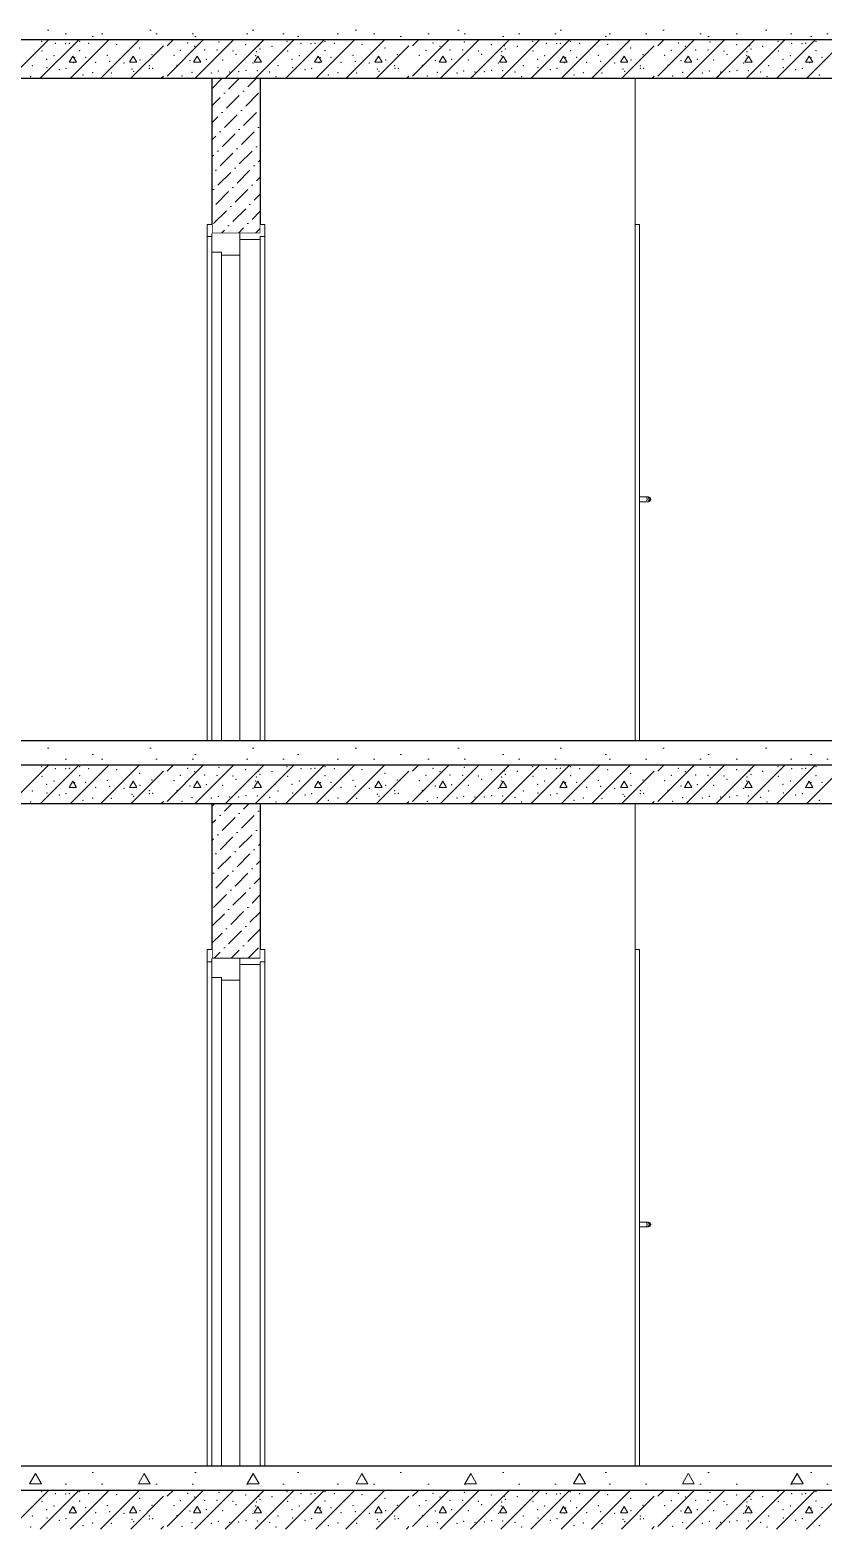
# Model space of a CAD drawing. Header units: millimetres. Extents: x 18162 to 7085488, y 72188 to 247925.
# Drawn here: x 3671077 to 3674357, y 112858 to 119059 of the extents above; entities that cross this region are included whole.
import ezdxf

# ---------------------------------------------------------------- set-up
doc = ezdxf.new("R2010")
doc.units = ezdxf.units.MM
doc.header["$MEASUREMENT"] = 0
doc.linetypes.add('Dot & Dashed', pattern=[670.277762, 317.5, -176.388889, 0, -176.388874])
doc.linetypes.add('Wipeout_Contour', pattern=[1000, 0, -1000])
doc.layers.add('Archicad Doors', color=7, linetype='Continuous')
doc.layers.add('Structural - Bearing', color=7, linetype='Continuous')
pattern_1 = [(45, (3761974.73, 95118.01), (-70.71068, 70.71068), [75, -25, 0, -25]), (45, (3761983.57, 95197.56), (-70.71068, 70.71068), [75, -25, 0, -25])]
pattern_2 = [(0, (3761974.7, 95118), (0, 779.423), [48.75, -401.25]), (0, (3762199.7, 95507.7), (0, 779.423), [48.75, -401.25]), (60, (3761974.7, 95118), (-675, 389.7114), [48.75, -401.25]), (60, (3762424.7, 95118), (-675, 389.7114), [48.75, -401.25]), (120, (3762023.5, 95118), (675, 389.7114), [48.75, -401.25]), (120, (3762473.5, 95118), (675, 389.7114), [48.75, -401.25]), (0, (3761974.73, 95193), (0, 150), [0, -150, 0, -225]), (45, (3762049.73, 95193), (-106.06602, 106.06602), [0, -112.5, 0, -187.5])]

# ---------------------------------------------------------------- blocks, each defined once
blk = doc.blocks.new('*X834', base_point=(3761974.7, 95118))
at = {"layer": 'Structural - Bearing', "color": 7, "linetype": 'Continuous', "lineweight": 9}
for p, q in [((3670993.2, 112858), (3671153.2, 113018)), ((3671118.2, 112858), (3671278.2, 113018)), ((3671243.2, 112858), (3671403.2, 113018)), ((3671368.2, 112858), (3671528.2, 113018)), ((3671493.2, 112858), (3671628.5, 112993.3)), ((3671643.6, 112993.3), (3671668.4, 113018)), ((3671643.6, 112868.3), (3671793.4, 113018)), ((3671758.4, 112858), (3671918.4, 113018)), ((3671883.4, 112858), (3672043.4, 113018)), ((3672008.4, 112858), (3672168.4, 113018)), ((3672133.4, 112858), (3672293.4, 113018)), ((3672258.4, 112858), (3672418.4, 113018)), ((3672383.4, 112858), (3672543.4, 113018)), ((3672508.4, 112858), (3672643.6, 112993.3)), ((3672658.8, 112993.3), (3672683.5, 113018)), ((3672658.8, 112868.3), (3672808.5, 113018)), ((3672773.5, 112858), (3672933.5, 113018)), ((3672898.5, 112858), (3673058.5, 113018)), ((3673023.5, 112858), (3673183.5, 113018)), ((3673148.5, 112858), (3673308.5, 113018)), ((3673273.5, 112858), (3673433.5, 113018)), ((3673398.5, 112858), (3673558.5, 113018)), ((3673523.5, 112858), (3673658.8, 112993.3)), ((3673673.9, 112993.3), (3673698.6, 113018)), ((3673673.9, 112868.3), (3673823.6, 113018)), ((3673788.6, 112858), (3673948.6, 113018)), ((3673913.6, 112858), (3674073.6, 113018)), ((3674038.6, 112858), (3674198.6, 113018)), ((3674163.6, 112858), (3674323.6, 113018)), ((3674288.6, 112858), (3674448.6, 113018)), ((3671238.4, 112925.6), (3671253.5, 112951.6)), ((3671253.5, 112951.6), (3671268.4, 112925.6)), ((3671488.4, 112925.6), (3671503.5, 112951.6)), ((3671503.5, 112951.6), (3671518.4, 112925.6)), ((3671753.5, 112925.6), (3671768.6, 112951.6)), ((3671768.6, 112951.6), (3671783.6, 112925.6)), ((3672003.5, 112925.6), (3672018.6, 112951.6)), ((3672018.6, 112951.6), (3672033.6, 112925.6)), ((3672253.5, 112925.6), (3672268.6, 112951.6)), ((3672268.6, 112951.6), (3672283.6, 112925.6)), ((3672503.5, 112925.6), (3672518.6, 112951.6)), ((3672518.6, 112951.6), (3672533.6, 112925.6)), ((3672768.6, 112925.6), (3672783.8, 112951.6)), ((3672783.8, 112951.6), (3672798.7, 112925.6)), ((3673018.6, 112925.6), (3673033.8, 112951.6)), ((3673033.8, 112951.6), (3673048.7, 112925.6)), ((3673268.6, 112925.6), (3673283.8, 112951.6)), ((3673283.8, 112951.6), (3673298.7, 112925.6)), ((3673518.6, 112925.6), (3673533.8, 112951.6)), ((3673533.8, 112951.6), (3673548.7, 112925.6)), ((3673783.8, 112925.6), (3673798.9, 112951.6)), ((3673798.9, 112951.6), (3673813.8, 112925.6)), ((3674033.8, 112925.6), (3674048.9, 112951.6)), ((3674048.9, 112951.6), (3674063.8, 112925.6)), ((3674283.8, 112925.6), (3674298.9, 112951.6)), ((3674298.9, 112951.6), (3674313.8, 112925.6)), ((3671268.4, 112925.6), (3671238.4, 112925.6)), ((3671518.4, 112925.6), (3671488.4, 112925.6)), ((3671618.2, 112858), (3671628.5, 112868.3)), ((3671783.6, 112925.6), (3671753.5, 112925.6)), ((3672033.6, 112925.6), (3672003.5, 112925.6)), ((3672283.6, 112925.6), (3672253.5, 112925.6)), ((3672533.6, 112925.6), (3672503.5, 112925.6)), ((3672633.4, 112858), (3672643.6, 112868.3)), ((3672798.7, 112925.6), (3672768.6, 112925.6)), ((3673048.7, 112925.6), (3673018.6, 112925.6)), ((3673298.7, 112925.6), (3673268.6, 112925.6)), ((3673548.7, 112925.6), (3673518.6, 112925.6)), ((3673648.5, 112858), (3673658.8, 112868.3)), ((3673813.8, 112925.6), (3673783.8, 112925.6)), ((3674063.8, 112925.6), (3674033.8, 112925.6)), ((3674313.8, 112925.6), (3674283.8, 112925.6))]:
    blk.add_line(p, q, dxfattribs=at)
for p in [(3671125.2, 113012.3), (3671182, 113004.2), (3671224.3, 113003.1), (3671239.8, 113004.6), (3671281.5, 113012.4), (3671319.8, 113004.2), (3671435.2, 113000), (3671728.4, 113005.5), (3671757.5, 112991), (3671858.4, 113009.3), (3671969.2, 112999), (3672023.1, 112993.8), (3672077.2, 112992.3), (3672140.3, 113012.3), (3672197.1, 113004.2), (3672239.4, 113003.1), (3672254.9, 113004.6), (3672296.6, 113012.4), (3672334.9, 113004.2), (3672450.4, 113000), (3672743.5, 113005.5), (3672772.7, 112991), (3672873.5, 113009.3), (3672984.3, 112999), (3673038.2, 112993.8), (3673092.3, 112992.3), (3673155.4, 113012.3), (3673212.2, 113004.2), (3673254.6, 113003.1), (3673270, 113004.6), (3673311.7, 113012.4), (3673350, 113004.2), (3673465.5, 113000), (3673758.6, 113005.5), (3673787.8, 112991), (3673888.7, 113009.3), (3673999.4, 112999), (3674053.3, 112993.8), (3674107.4, 112992.3), (3674170.6, 113012.3), (3674227.3, 113004.2), (3674269.7, 113003.1), (3674285.1, 113004.6), (3674326.9, 113012.4), (3671127, 112972.2), (3671145.9, 112938.5), (3671175.5, 112952.7), (3671216.8, 112956.5), (3671261.8, 112944.9), (3671282.2, 112973.8), (3671307, 112946.8), (3671396.9, 112954.6), (3671406.5, 112929.9), (3671530.3, 112984.6), (3671532.2, 112934.6), (3671581.2, 112956.5), (3671671.7, 112954), (3671698.7, 112975.4), (3671738.7, 112932.1), (3671799, 112976.8), (3671806.3, 112937.9), (3671850.8, 112976.5), (3671873.9, 112934.6), (3671916.4, 112972.6), (3671929.4, 112959.1), (3672010.4, 112952.7), (3672012.3, 112969.1), (3672028.2, 112980.3), (3672089.5, 112939.2), (3672142.1, 112972.2), (3672161, 112938.5), (3672190.7, 112952.7), (3672231.9, 112956.5), (3672276.9, 112944.9), (3672297.3, 112973.8), (3672322.1, 112946.8), (3672412, 112954.6), (3672421.7, 112929.9), (3672545.4, 112984.6), (3672547.4, 112934.6), (3672596.3, 112956.5), (3672686.8, 112954), (3672713.9, 112975.4), (3672753.8, 112932.1), (3672814.2, 112976.8), (3672821.4, 112937.9), (3672865.9, 112976.5), (3672889, 112934.6), (3672931.6, 112972.6), (3672944.5, 112959.1), (3673025.5, 112952.7), (3673027.4, 112969.1), (3673043.3, 112980.3), (3673104.7, 112939.2), (3673157.2, 112972.2), (3673176.2, 112938.5), (3673205.8, 112952.7), (3673247, 112956.5), (3673292.1, 112944.9), (3673312.5, 112973.8), (3673337.2, 112946.8), (3673427.1, 112954.6), (3673436.8, 112929.9), (3673560.5, 112984.6), (3673562.5, 112934.6), (3673611.4, 112956.5), (3673701.9, 112954), (3673729, 112975.4), (3673768.9, 112932.1), (3673829.3, 112976.8), (3673836.5, 112937.9), (3673881, 112976.5), (3673904.1, 112934.6), (3673946.7, 112972.6), (3673959.6, 112959.1), (3674040.6, 112952.7), (3674042.5, 112969.1), (3674058.4, 112980.3), (3674119.8, 112939.2), (3674172.3, 112972.2), (3674191.3, 112938.5), (3674220.9, 112952.7), (3674262.1, 112956.5), (3674307.2, 112944.9), (3674327.6, 112973.8), (3674352.3, 112946.8), (3671079.4, 112865.9), (3671086.7, 112911.5), (3671147.6, 112903.4), (3671198.3, 112894.5), (3671226, 112900.6), (3671256.7, 112924.3), (3671296.2, 112872.5), (3671335.6, 112882.6), (3671348.6, 112925.6), (3671412.8, 112881), (3671464.9, 112922.6), (3671498.7, 112897.9), (3671505.6, 112888.7), (3671570.5, 112911.9), (3671570.6, 112900.1), (3671584.4, 112901.1), (3671684.7, 112913.5), (3671704.8, 112868.7), (3671746.2, 112884.1), (3671827.1, 112881.5), (3671855.8, 112889.6), (3671893.3, 112867.1), (3671902.6, 112885.7), (3671940.4, 112886.6), (3671970.5, 112892.1), (3671998.4, 112922.7), (3672016.8, 112890.9), (3672067.9, 112885.4), (3672094.5, 112865.9), (3672101.8, 112911.5), (3672162.8, 112903.4), (3672213.5, 112894.5), (3672241.1, 112900.6), (3672271.8, 112924.3), (3672311.3, 112872.5), (3672350.7, 112882.6), (3672363.7, 112925.6), (3672428, 112881), (3672480, 112922.6), (3672513.9, 112897.9), (3672520.7, 112888.7), (3672585.6, 112911.9), (3672585.7, 112900.1), (3672599.5, 112901.1), (3672699.8, 112913.5), (3672719.9, 112868.7), (3672761.3, 112884.1), (3672842.2, 112881.5), (3672871, 112889.6), (3672908.4, 112867.1), (3672917.7, 112885.7), (3672955.5, 112886.6), (3672985.6, 112892.1), (3673013.5, 112922.7), (3673031.9, 112890.9), (3673083, 112885.4), (3673109.6, 112865.9), (3673116.9, 112911.5), (3673177.9, 112903.4), (3673228.6, 112894.5), (3673256.2, 112900.6), (3673286.9, 112924.3), (3673326.4, 112872.5), (3673365.8, 112882.6), (3673378.8, 112925.6), (3673443.1, 112881), (3673495.1, 112922.6), (3673529, 112897.9), (3673535.8, 112888.7), (3673600.7, 112911.9), (3673600.9, 112900.1), (3673614.6, 112901.1), (3673714.9, 112913.5), (3673735, 112868.7), (3673776.4, 112884.1), (3673857.3, 112881.5), (3673886.1, 112889.6), (3673923.5, 112867.1), (3673932.8, 112885.7), (3673970.7, 112886.6), (3674000.7, 112892.1), (3674028.6, 112922.7), (3674047.1, 112890.9), (3674098.1, 112885.4), (3674124.7, 112865.9), (3674132.1, 112911.5), (3674193, 112903.4), (3674243.7, 112894.5), (3674271.3, 112900.6), (3674302, 112924.3), (3674341.5, 112872.5)]:
    blk.add_point(p, dxfattribs=at)
blk = doc.blocks.new('*X846', base_point=(3761974.7, 95118))
at = {"layer": 'Structural - Bearing', "color": 7, "linetype": 'Continuous', "lineweight": 9}
for p, q in [((3670993.2, 115858), (3671153.2, 116018)), ((3671118.2, 115858), (3671278.2, 116018)), ((3671243.2, 115858), (3671403.2, 116018)), ((3671368.2, 115858), (3671528.2, 116018)), ((3671493.2, 115858), (3671628.5, 115993.3)), ((3671643.6, 115993.3), (3671668.3, 116018)), ((3671643.6, 115868.3), (3671793.3, 116018)), ((3671758.3, 115858), (3671918.3, 116018)), ((3671883.3, 115858), (3672043.3, 116018)), ((3672008.3, 115858), (3672168.3, 116018)), ((3672133.3, 115858), (3672293.3, 116018)), ((3672258.3, 115858), (3672418.3, 116018)), ((3672383.3, 115858), (3672543.3, 116018)), ((3672508.3, 115858), (3672643.6, 115993.3)), ((3672658.8, 115993.3), (3672683.4, 116018)), ((3672658.8, 115868.3), (3672808.4, 116018)), ((3672773.4, 115858), (3672933.4, 116018)), ((3672898.4, 115858), (3673058.4, 116018)), ((3673023.4, 115858), (3673183.4, 116018)), ((3673148.4, 115858), (3673308.4, 116018)), ((3673273.4, 115858), (3673433.4, 116018)), ((3673398.4, 115858), (3673558.4, 116018)), ((3673523.4, 115858), (3673658.8, 115993.3)), ((3673673.9, 115993.3), (3673698.6, 116018)), ((3673673.9, 115868.3), (3673823.6, 116018)), ((3673788.6, 115858), (3673948.6, 116018)), ((3673913.6, 115858), (3674073.6, 116018)), ((3674038.6, 115858), (3674198.6, 116018)), ((3674163.6, 115858), (3674323.6, 116018)), ((3674288.6, 115858), (3674448.6, 116018)), ((3671238.4, 115925.7), (3671253.5, 115951.7)), ((3671268.4, 115925.6), (3671238.4, 115925.7)), ((3671253.5, 115951.7), (3671268.4, 115925.6)), ((3671488.4, 115925.7), (3671503.5, 115951.7)), ((3671518.4, 115925.6), (3671488.4, 115925.7)), ((3671503.5, 115951.7), (3671518.4, 115925.6)), ((3671753.5, 115925.7), (3671768.6, 115951.7)), ((3671783.6, 115925.6), (3671753.5, 115925.7)), ((3671768.6, 115951.7), (3671783.6, 115925.6)), ((3672003.5, 115925.7), (3672018.6, 115951.7)), ((3672033.6, 115925.6), (3672003.5, 115925.7)), ((3672018.6, 115951.7), (3672033.6, 115925.6)), ((3672253.5, 115925.7), (3672268.6, 115951.7)), ((3672283.6, 115925.6), (3672253.5, 115925.7)), ((3672268.6, 115951.7), (3672283.6, 115925.6)), ((3672503.5, 115925.7), (3672518.6, 115951.7)), ((3672533.6, 115925.6), (3672503.5, 115925.7)), ((3672518.6, 115951.7), (3672533.6, 115925.6)), ((3672768.6, 115925.7), (3672783.8, 115951.7)), ((3672798.7, 115925.6), (3672768.6, 115925.7)), ((3672783.8, 115951.7), (3672798.7, 115925.6)), ((3673018.6, 115925.7), (3673033.8, 115951.7)), ((3673048.7, 115925.6), (3673018.6, 115925.7)), ((3673033.8, 115951.7), (3673048.7, 115925.6)), ((3673268.6, 115925.7), (3673283.8, 115951.7)), ((3673298.7, 115925.6), (3673268.6, 115925.7)), ((3673283.8, 115951.7), (3673298.7, 115925.6)), ((3673518.6, 115925.7), (3673533.8, 115951.7)), ((3673548.7, 115925.6), (3673518.6, 115925.7)), ((3673533.8, 115951.7), (3673548.7, 115925.6)), ((3673783.8, 115925.7), (3673798.9, 115951.7)), ((3673813.8, 115925.6), (3673783.8, 115925.7)), ((3673798.9, 115951.7), (3673813.8, 115925.6)), ((3674033.8, 115925.7), (3674048.9, 115951.7)), ((3674063.8, 115925.6), (3674033.8, 115925.7)), ((3674048.9, 115951.7), (3674063.8, 115925.6)), ((3674283.8, 115925.7), (3674298.9, 115951.7)), ((3674313.8, 115925.6), (3674283.8, 115925.7)), ((3674298.9, 115951.7), (3674313.8, 115925.6)), ((3671618.2, 115858), (3671628.5, 115868.3)), ((3672633.3, 115858), (3672643.6, 115868.3)), ((3673648.4, 115858), (3673658.8, 115868.3))]:
    blk.add_line(p, q, dxfattribs=at)
for p in [(3671125.2, 116012.4), (3671127, 115972.2), (3671182, 116004.2), (3671224.3, 116003.1), (3671239.8, 116004.7), (3671281.5, 116012.4), (3671282.2, 115973.9), (3671319.8, 116004.2), (3671435.2, 116000), (3671530.3, 115984.6), (3671698.7, 115975.5), (3671728.4, 116005.5), (3671757.5, 115991), (3671799, 115976.9), (3671850.8, 115976.5), (3671858.4, 116009.4), (3671916.4, 115972.6), (3671969.2, 115999.1), (3672012.3, 115969.2), (3672023.1, 115993.9), (3672028.2, 115980.3), (3672077.2, 115992.3), (3672140.3, 116012.4), (3672142.1, 115972.2), (3672197.1, 116004.2), (3672239.4, 116003.1), (3672254.9, 116004.7), (3672296.6, 116012.4), (3672297.3, 115973.9), (3672334.9, 116004.2), (3672450.4, 116000), (3672545.4, 115984.6), (3672713.9, 115975.5), (3672743.5, 116005.5), (3672772.7, 115991), (3672814.2, 115976.9), (3672865.9, 115976.5), (3672873.5, 116009.4), (3672931.6, 115972.6), (3672984.3, 115999.1), (3673027.4, 115969.2), (3673038.2, 115993.9), (3673043.3, 115980.3), (3673092.3, 115992.3), (3673155.4, 116012.4), (3673157.2, 115972.2), (3673212.2, 116004.2), (3673254.6, 116003.1), (3673270, 116004.7), (3673311.7, 116012.4), (3673312.5, 115973.9), (3673350, 116004.2), (3673465.5, 116000), (3673560.5, 115984.6), (3673729, 115975.5), (3673758.6, 116005.5), (3673787.8, 115991), (3673829.3, 115976.9), (3673881, 115976.5), (3673888.7, 116009.4), (3673946.7, 115972.6), (3673999.4, 115999.1), (3674042.5, 115969.2), (3674053.3, 115993.9), (3674058.4, 115980.3), (3674107.4, 115992.3), (3674170.6, 116012.4), (3674172.3, 115972.2), (3674227.3, 116004.2), (3674269.7, 116003.1), (3674285.1, 116004.7), (3674326.9, 116012.4), (3674327.6, 115973.9), (3671086.7, 115911.5), (3671145.9, 115938.6), (3671175.5, 115952.7), (3671216.8, 115956.6), (3671256.7, 115924.4), (3671261.8, 115945), (3671307, 115946.9), (3671348.6, 115925.7), (3671396.9, 115954.6), (3671406.5, 115930), (3671464.9, 115922.6), (3671532.2, 115934.7), (3671570.5, 115912), (3671581.2, 115956.6), (3671671.7, 115954), (3671684.7, 115913.5), (3671738.7, 115932.1), (3671806.3, 115937.9), (3671873.9, 115934.7), (3671929.4, 115959.2), (3671998.4, 115922.8), (3672010.4, 115952.7), (3672089.5, 115939.2), (3672101.8, 115911.5), (3672161, 115938.6), (3672190.7, 115952.7), (3672231.9, 115956.6), (3672271.8, 115924.4), (3672276.9, 115945), (3672322.1, 115946.9), (3672363.7, 115925.7), (3672412, 115954.6), (3672421.7, 115930), (3672480, 115922.6), (3672547.4, 115934.7), (3672585.6, 115912), (3672596.3, 115956.6), (3672686.8, 115954), (3672699.8, 115913.5), (3672753.8, 115932.1), (3672821.4, 115937.9), (3672889, 115934.7), (3672944.5, 115959.2), (3673013.5, 115922.8), (3673025.5, 115952.7), (3673104.7, 115939.2), (3673116.9, 115911.5), (3673176.2, 115938.6), (3673205.8, 115952.7), (3673247, 115956.6), (3673286.9, 115924.4), (3673292.1, 115945), (3673337.2, 115946.9), (3673378.8, 115925.7), (3673427.1, 115954.6), (3673436.8, 115930), (3673495.1, 115922.6), (3673562.5, 115934.7), (3673600.7, 115912), (3673611.4, 115956.6), (3673701.9, 115954), (3673714.9, 115913.5), (3673768.9, 115932.1), (3673836.5, 115937.9), (3673904.1, 115934.7), (3673959.6, 115959.2), (3674028.6, 115922.8), (3674040.6, 115952.7), (3674119.8, 115939.2), (3674132.1, 115911.5), (3674191.3, 115938.6), (3674220.9, 115952.7), (3674262.1, 115956.6), (3674302, 115924.4), (3674307.2, 115945), (3674352.3, 115946.9), (3671079.4, 115865.9), (3671147.6, 115903.4), (3671198.3, 115894.5), (3671226, 115900.6), (3671296.2, 115872.5), (3671335.6, 115882.6), (3671412.8, 115881.1), (3671498.7, 115898), (3671505.6, 115888.8), (3671570.6, 115900.2), (3671584.4, 115901.2), (3671704.8, 115868.7), (3671746.2, 115884.2), (3671827.1, 115881.5), (3671855.8, 115889.6), (3671893.3, 115867.2), (3671902.6, 115885.7), (3671940.4, 115886.7), (3671970.5, 115892.2), (3672016.8, 115890.9), (3672067.9, 115885.4), (3672094.5, 115865.9), (3672162.8, 115903.4), (3672213.5, 115894.5), (3672241.1, 115900.6), (3672311.3, 115872.5), (3672350.7, 115882.6), (3672428, 115881.1), (3672513.9, 115898), (3672520.7, 115888.8), (3672585.7, 115900.2), (3672599.5, 115901.2), (3672719.9, 115868.7), (3672761.3, 115884.2), (3672842.2, 115881.5), (3672871, 115889.6), (3672908.4, 115867.2), (3672917.7, 115885.7), (3672955.5, 115886.7), (3672985.6, 115892.2), (3673031.9, 115890.9), (3673083, 115885.4), (3673109.6, 115865.9), (3673177.9, 115903.4), (3673228.6, 115894.5), (3673256.2, 115900.6), (3673326.4, 115872.5), (3673365.8, 115882.6), (3673443.1, 115881.1), (3673529, 115898), (3673535.8, 115888.8), (3673600.9, 115900.2), (3673614.6, 115901.2), (3673735, 115868.7), (3673776.4, 115884.2), (3673857.3, 115881.5), (3673886.1, 115889.6), (3673923.5, 115867.2), (3673932.8, 115885.7), (3673970.7, 115886.7), (3674000.7, 115892.2), (3674047.1, 115890.9), (3674098.1, 115885.4), (3674124.7, 115865.9), (3674193, 115903.4), (3674243.7, 115894.5), (3674271.3, 115900.6), (3674341.5, 115872.5)]:
    blk.add_point(p, dxfattribs=at)
blk = doc.blocks.new('*X859', base_point=(3761974.7, 95118))
at = {"layer": 'Structural - Bearing', "color": 7, "linetype": 'Continuous', "lineweight": 9}
for p, q in [((3670993.1, 118858), (3671153.1, 119018)), ((3671118.1, 118858), (3671278.1, 119018)), ((3671243.1, 118858), (3671403.1, 119018)), ((3671368.1, 118858), (3671528.1, 119018)), ((3671643.6, 118993.4), (3671668.3, 119018)), ((3671643.6, 118868.4), (3671793.3, 119018)), ((3671758.3, 118858), (3671918.3, 119018)), ((3671883.3, 118858), (3672043.3, 119018)), ((3672008.3, 118858), (3672168.3, 119018)), ((3672133.3, 118858), (3672293.3, 119018)), ((3672258.3, 118858), (3672418.3, 119018)), ((3672383.3, 118858), (3672543.3, 119018)), ((3672658.8, 118993.4), (3672683.4, 119018)), ((3672658.8, 118868.4), (3672808.4, 119018)), ((3672773.4, 118858), (3672933.4, 119018)), ((3672898.4, 118858), (3673058.4, 119018)), ((3673023.4, 118858), (3673183.4, 119018)), ((3673148.4, 118858), (3673308.4, 119018)), ((3673273.4, 118858), (3673433.4, 119018)), ((3673398.4, 118858), (3673558.4, 119018)), ((3673673.9, 118993.4), (3673698.5, 119018)), ((3673673.9, 118868.4), (3673823.5, 119018)), ((3673788.5, 118858), (3673948.5, 119018)), ((3673913.5, 118858), (3674073.5, 119018)), ((3674038.5, 118858), (3674198.5, 119018)), ((3674163.5, 118858), (3674323.5, 119018)), ((3674288.5, 118858), (3674448.5, 119018)), ((3671238.4, 118925.7), (3671253.5, 118951.7)), ((3671253.5, 118951.7), (3671268.4, 118925.7)), ((3671488.4, 118925.7), (3671503.5, 118951.7)), ((3671493.1, 118858), (3671628.5, 118993.4)), ((3671503.5, 118951.7), (3671518.4, 118925.7)), ((3671753.5, 118925.7), (3671768.6, 118951.7)), ((3671768.6, 118951.7), (3671783.6, 118925.7)), ((3672003.5, 118925.7), (3672018.6, 118951.7)), ((3672018.6, 118951.7), (3672033.6, 118925.7)), ((3672253.5, 118925.7), (3672268.6, 118951.7)), ((3672268.6, 118951.7), (3672283.6, 118925.7)), ((3672503.5, 118925.7), (3672518.6, 118951.7)), ((3672508.3, 118858), (3672643.6, 118993.4)), ((3672518.6, 118951.7), (3672533.6, 118925.7)), ((3672768.6, 118925.7), (3672783.8, 118951.7)), ((3672783.8, 118951.7), (3672798.7, 118925.7)), ((3673018.6, 118925.7), (3673033.8, 118951.7)), ((3673033.8, 118951.7), (3673048.7, 118925.7)), ((3673268.6, 118925.7), (3673283.8, 118951.7)), ((3673283.8, 118951.7), (3673298.7, 118925.7)), ((3673518.6, 118925.7), (3673533.8, 118951.7)), ((3673523.4, 118858), (3673658.8, 118993.4)), ((3673533.8, 118951.7), (3673548.7, 118925.7)), ((3673783.8, 118925.7), (3673798.9, 118951.7)), ((3673798.9, 118951.7), (3673813.8, 118925.7)), ((3674033.8, 118925.7), (3674048.9, 118951.7)), ((3674048.9, 118951.7), (3674063.8, 118925.7)), ((3674283.8, 118925.7), (3674298.9, 118951.7)), ((3674298.9, 118951.7), (3674313.8, 118925.7)), ((3671268.4, 118925.7), (3671238.4, 118925.7)), ((3671518.4, 118925.7), (3671488.4, 118925.7)), ((3671783.6, 118925.7), (3671753.5, 118925.7)), ((3672033.6, 118925.7), (3672003.5, 118925.7)), ((3672283.6, 118925.7), (3672253.5, 118925.7)), ((3672533.6, 118925.7), (3672503.5, 118925.7)), ((3672798.7, 118925.7), (3672768.6, 118925.7)), ((3673048.7, 118925.7), (3673018.6, 118925.7)), ((3673298.7, 118925.7), (3673268.6, 118925.7)), ((3673548.7, 118925.7), (3673518.6, 118925.7)), ((3673813.8, 118925.7), (3673783.8, 118925.7)), ((3674063.8, 118925.7), (3674033.8, 118925.7)), ((3674313.8, 118925.7), (3674283.8, 118925.7)), ((3671618.1, 118858), (3671628.5, 118868.4)), ((3672633.3, 118858), (3672643.6, 118868.4)), ((3673648.4, 118858), (3673658.8, 118868.4))]:
    blk.add_line(p, q, dxfattribs=at)
for p in [(3671125.2, 119012.4), (3671239.8, 119004.7), (3671281.5, 119012.5), (3671728.4, 119005.6), (3671858.4, 119009.4), (3672140.3, 119012.4), (3672254.9, 119004.7), (3672296.6, 119012.5), (3672743.5, 119005.6), (3672873.5, 119009.4), (3673155.4, 119012.4), (3673270, 119004.7), (3673311.7, 119012.5), (3673758.6, 119005.6), (3673888.7, 119009.4), (3674170.6, 119012.4), (3674285.1, 119004.7), (3674326.9, 119012.5), (3671127, 118972.3), (3671175.5, 118952.8), (3671182, 119004.3), (3671216.8, 118956.6), (3671224.3, 119003.2), (3671261.8, 118945), (3671282.2, 118973.9), (3671307, 118946.9), (3671319.8, 119004.3), (3671396.9, 118954.7), (3671435.2, 119000.1), (3671530.3, 118984.7), (3671581.2, 118956.6), (3671671.7, 118954.1), (3671698.7, 118975.5), (3671757.5, 118991.1), (3671799, 118976.9), (3671850.8, 118976.6), (3671916.4, 118972.7), (3671929.4, 118959.2), (3671969.2, 118999.1), (3672010.4, 118952.8), (3672012.3, 118969.2), (3672023.1, 118993.9), (3672028.2, 118980.4), (3672077.2, 118992.4), (3672142.1, 118972.3), (3672190.7, 118952.8), (3672197.1, 119004.3), (3672231.9, 118956.6), (3672239.4, 119003.2), (3672276.9, 118945), (3672297.3, 118973.9), (3672322.1, 118946.9), (3672334.9, 119004.3), (3672412, 118954.7), (3672450.4, 119000.1), (3672545.4, 118984.7), (3672596.3, 118956.6), (3672686.8, 118954.1), (3672713.9, 118975.5), (3672772.7, 118991.1), (3672814.2, 118976.9), (3672865.9, 118976.6), (3672931.6, 118972.7), (3672944.5, 118959.2), (3672984.3, 118999.1), (3673025.5, 118952.8), (3673027.4, 118969.2), (3673038.2, 118993.9), (3673043.3, 118980.4), (3673092.3, 118992.4), (3673157.2, 118972.3), (3673205.8, 118952.8), (3673212.2, 119004.3), (3673247, 118956.6), (3673254.6, 119003.2), (3673292.1, 118945), (3673312.5, 118973.9), (3673337.2, 118946.9), (3673350, 119004.3), (3673427.1, 118954.7), (3673465.5, 119000.1), (3673560.5, 118984.7), (3673611.4, 118956.6), (3673701.9, 118954.1), (3673729, 118975.5), (3673787.8, 118991.1), (3673829.3, 118976.9), (3673881, 118976.6), (3673946.7, 118972.7), (3673959.6, 118959.2), (3673999.4, 118999.1), (3674040.6, 118952.8), (3674042.5, 118969.2), (3674053.3, 118993.9), (3674058.4, 118980.4), (3674107.4, 118992.4), (3674172.3, 118972.3), (3674220.9, 118952.8), (3674227.3, 119004.3), (3674262.1, 118956.6), (3674269.7, 119003.2), (3674307.2, 118945), (3674327.6, 118973.9), (3674352.3, 118946.9), (3671086.7, 118911.6), (3671145.9, 118938.6), (3671147.6, 118903.5), (3671198.3, 118894.6), (3671226, 118900.7), (3671256.7, 118924.4), (3671335.6, 118882.7), (3671348.6, 118925.7), (3671406.5, 118930), (3671412.8, 118881.1), (3671464.9, 118922.7), (3671498.7, 118898), (3671505.6, 118888.8), (3671532.2, 118934.7), (3671570.5, 118912), (3671570.6, 118900.2), (3671584.4, 118901.2), (3671684.7, 118913.6), (3671738.7, 118932.2), (3671746.2, 118884.2), (3671806.3, 118938), (3671827.1, 118881.6), (3671855.8, 118889.7), (3671873.9, 118934.7), (3671902.6, 118885.8), (3671940.4, 118886.7), (3671970.5, 118892.2), (3671998.4, 118922.8), (3672016.8, 118891), (3672067.9, 118885.5), (3672089.5, 118939.3), (3672101.8, 118911.6), (3672161, 118938.6), (3672162.8, 118903.5), (3672213.5, 118894.6), (3672241.1, 118900.7), (3672271.8, 118924.4), (3672350.7, 118882.7), (3672363.7, 118925.7), (3672421.7, 118930), (3672428, 118881.1), (3672480, 118922.7), (3672513.9, 118898), (3672520.7, 118888.8), (3672547.4, 118934.7), (3672585.6, 118912), (3672585.7, 118900.2), (3672599.5, 118901.2), (3672699.8, 118913.6), (3672753.8, 118932.2), (3672761.3, 118884.2), (3672821.4, 118938), (3672842.2, 118881.6), (3672871, 118889.7), (3672889, 118934.7), (3672917.7, 118885.8), (3672955.5, 118886.7), (3672985.6, 118892.2), (3673013.5, 118922.8), (3673031.9, 118891), (3673083, 118885.5), (3673104.7, 118939.3), (3673116.9, 118911.6), (3673176.2, 118938.6), (3673177.9, 118903.5), (3673228.6, 118894.6), (3673256.2, 118900.7), (3673286.9, 118924.4), (3673365.8, 118882.7), (3673378.8, 118925.7), (3673436.8, 118930), (3673443.1, 118881.1), (3673495.1, 118922.7), (3673529, 118898), (3673535.8, 118888.8), (3673562.5, 118934.7), (3673600.7, 118912), (3673600.9, 118900.2), (3673614.6, 118901.2), (3673714.9, 118913.6), (3673768.9, 118932.2), (3673776.4, 118884.2), (3673836.5, 118938), (3673857.3, 118881.6), (3673886.1, 118889.7), (3673904.1, 118934.7), (3673932.8, 118885.8), (3673970.7, 118886.7), (3674000.7, 118892.2), (3674028.6, 118922.8), (3674047.1, 118891), (3674098.1, 118885.5), (3674119.8, 118939.3), (3674132.1, 118911.6), (3674191.3, 118938.6), (3674193, 118903.5), (3674243.7, 118894.6), (3674271.3, 118900.7), (3674302, 118924.4), (3671079.4, 118866), (3671296.2, 118872.6), (3671704.8, 118868.8), (3671893.3, 118867.2), (3672094.5, 118866), (3672311.3, 118872.6), (3672719.9, 118868.8), (3672908.4, 118867.2), (3673109.6, 118866), (3673326.4, 118872.6), (3673735, 118868.8), (3673923.5, 118867.2), (3674124.7, 118866), (3674341.5, 118872.6)]:
    blk.add_point(p, dxfattribs=at)

msp = doc.modelspace()

# ---------------------------------------------------------------- hatches: boundary and pattern name
at = {"layer": 'Structural - Bearing', "linetype": 'Continuous', "lineweight": 9}
h = msp.add_hatch(dxfattribs=at)
h.set_pattern_fill('Lightweight_Concrete_0003', style=0, pattern_type=2)
h.set_pattern_definition(pattern_2)
h.paths.add_polyline_path([(3669429.1, 119118), (3669429.1, 119018), (3676379.1, 119018), (3676379.1, 119118)])
h = msp.add_hatch(dxfattribs=at)
h.set_pattern_fill('Dot___Dashed_0003', style=0, pattern_type=2)
h.set_pattern_definition(pattern_1)
h.paths.add_polyline_path([(3671829.1, 118858), (3671829.1, 118218), (3672029.1, 118218), (3672029.1, 118858)])
h = msp.add_hatch(dxfattribs=at)
h.set_pattern_fill('Dot___Dashed_0003', style=0, pattern_type=2)
h.set_pattern_definition(pattern_1)
h.paths.add_polyline_path([(3671829.1, 115858), (3671829.1, 115218), (3672029.1, 115218), (3672029.1, 115858)])

# ---------------------------------------------------------------- linework, layer by layer
at = {"layer": 'Archicad Doors', "color": 7, "linetype": 'Continuous', "lineweight": 9}
for p, q in [((3673598.1, 118255), (3673579.1, 118255)), ((3673598.1, 118255), (3673598.1, 116118)), ((3673598.1, 117128), (3673619.1, 117128)), ((3673598.1, 117108), (3673619.1, 117108)), ((3673619.1, 117128), (3673624.8, 117128)), ((3673619.1, 117108), (3673624.8, 117108)), ((3673624.8, 117128), (3673629.7, 117128)), ((3673624.8, 117108), (3673629.7, 117108)), ((3673627.6, 117125.1), (3673628.7, 117118)), ((3673628.7, 117118), (3673627.6, 117110.9)), ((3673629.7, 117128), (3673632.9, 117128)), ((3673629.7, 117108), (3673632.9, 117108)), ((3673632.9, 117128), (3673634.1, 117128)), ((3673632.9, 117108), (3673634.1, 117108)), ((3673634.1, 117128), (3673641.1, 117125.1)), ((3673641.1, 117110.9), (3673634.1, 117108)), ((3673634.8, 117125.1), (3673636.9, 117118)), ((3673636.9, 117118), (3673634.8, 117110.9)), ((3673639.6, 117125.1), (3673642.3, 117118)), ((3673642.3, 117118), (3673639.6, 117110.9)), ((3673641.1, 117125.1), (3673644.1, 117118)), ((3673644.1, 117118), (3673641.1, 117110.9)), ((3673598.1, 115255), (3673579.1, 115255)), ((3673598.1, 115255), (3673598.1, 113118)), ((3673598.1, 114128), (3673619.1, 114128)), ((3673598.1, 114108), (3673619.1, 114108)), ((3673619.1, 114128), (3673624.8, 114128)), ((3673619.1, 114108), (3673624.8, 114108)), ((3673624.8, 114128), (3673629.7, 114128)), ((3673624.8, 114108), (3673629.7, 114108)), ((3673627.6, 114125.1), (3673628.7, 114118)), ((3673628.7, 114118), (3673627.6, 114110.9)), ((3673629.7, 114128), (3673632.9, 114128)), ((3673629.7, 114108), (3673632.9, 114108)), ((3673632.9, 114128), (3673634.1, 114128)), ((3673632.9, 114108), (3673634.1, 114108)), ((3673634.1, 114128), (3673641.1, 114125.1)), ((3673641.1, 114110.9), (3673634.1, 114108)), ((3673634.8, 114125.1), (3673636.9, 114118)), ((3673636.9, 114118), (3673634.8, 114110.9)), ((3673639.6, 114125.1), (3673642.3, 114118)), ((3673642.3, 114118), (3673639.6, 114110.9)), ((3673641.1, 114125.1), (3673644.1, 114118)), ((3673644.1, 114118), (3673641.1, 114110.9))]:
    msp.add_line(p, q, dxfattribs=at)
at = {"layer": 'Structural - Bearing', "color": 7, "linetype": 'Continuous', "lineweight": 25}
for p, q in [((3676379.1, 119018), (3669429.1, 119018)), ((3671829.1, 118858), (3670929.1, 118858)), ((3672029.1, 118858), (3671829.1, 118858)), ((3676179.1, 118858), (3672029.1, 118858)), ((3676379.1, 116018), (3669429.1, 116018)), ((3671829.1, 115858), (3670929.1, 115858)), ((3672029.1, 115858), (3671829.1, 115858)), ((3676179.1, 115858), (3672029.1, 115858)), ((3676379.1, 113018), (3669429.1, 113018))]:
    msp.add_line(p, q, dxfattribs=at)
at = {"layer": 'Structural - Bearing', "color": 7, "linetype": 'Continuous', "lineweight": 9}
for p, q in [((3673579.1, 116118), (3673579.1, 118858)), ((3673579.1, 113118), (3673579.1, 115858))]:
    msp.add_line(p, q, dxfattribs=at)
at = {"layer": 'Structural - Bearing', "color": 7, "linetype": 'Continuous', "lineweight": 25, "flags": 128}
for points in [[(3671829.1, 118858), (3671829.1, 118255), (3671829.1, 118218)], [(3672029.1, 118858), (3672029.1, 118255), (3672029.1, 118218)], [(3672029.1, 118218), (3671944.1, 118218), (3671829.1, 118218)], [(3671829.1, 115858), (3671829.1, 115255), (3671829.1, 115218)], [(3672029.1, 115858), (3672029.1, 115255), (3672029.1, 115218)], [(3672029.1, 115218), (3671944.1, 115218), (3671829.1, 115218)]]:
    msp.add_lwpolyline(points, dxfattribs=at)

# ---------------------------------------------------------------- block references
at = {"layer": 'Structural - Bearing', "lineweight": 0}
for name in ['*X859', '*X846', '*X834']:
    msp.add_blockref(name, (3761974.7, 95118), dxfattribs=at)

# ---------------------------------------------------------------- wipeouts: each hides what was drawn before it
at = {"color": 254, "linetype": 'Wipeout_Contour', "lineweight": 0, "ltscale": 14694867.51622928}
msp.add_wipeout([(3671829.1, 116118), (3671869.1, 116118), (3671869.1, 118140), (3671829.1, 118140)], dxfattribs=at).dxf.layer = 'Archicad Doors'
at = {"color": 254, "linetype": 'Wipeout_Contour', "lineweight": 0, "ltscale": 14694489.81542896}
msp.add_wipeout([(3671829.1, 113118), (3671869.1, 113118), (3671869.1, 115140), (3671829.1, 115140)], dxfattribs=at).dxf.layer = 'Archicad Doors'

# ---------------------------------------------------------------- next in the draw order: hatches: boundary and pattern name
at = {"layer": 'Structural - Bearing', "linetype": 'Continuous', "lineweight": 9}
h = msp.add_hatch(dxfattribs=at)
h.set_pattern_fill('Lightweight_Concrete_0003', style=0, pattern_type=2)
h.set_pattern_definition(pattern_2)
h.paths.add_polyline_path([(3669429.1, 116118), (3669429.1, 116018), (3676379.1, 116018), (3676379.1, 116118)])
h = msp.add_hatch(dxfattribs=at)
h.set_pattern_fill('Lightweight_Concrete_0003', style=0, pattern_type=2)
h.set_pattern_definition(pattern_2)
h.paths.add_polyline_path([(3669429.1, 113118), (3669429.1, 113018), (3676379.1, 113018), (3676379.1, 113118)])

# ---------------------------------------------------------------- next in the draw order: linework, layer by layer
at = {"color": 8, "linetype": 'Dot & Dashed', "lineweight": 13}
for p, q in [((3658879.3, 116118), (3689916.5, 116118)), ((3658879.3, 113118), (3689916.5, 113118))]:
    msp.add_line(p, q, dxfattribs=at)
at = {"layer": 'Archicad Doors', "color": 7, "linetype": 'Continuous', "lineweight": 9}
for p, q in [((3671829, 118042.6), (3671829, 117982.7)), ((3671869.2, 118042.6), (3671869.2, 117982.7)), ((3671829, 117945.2), (3671829, 117885.3)), ((3671869.2, 117945.2), (3671869.2, 117885.3)), ((3671829, 117847.8), (3671829, 117787.9)), ((3671869.2, 117847.8), (3671869.2, 117787.9)), ((3671829, 117750.5), (3671829, 117690.5)), ((3671869.2, 117750.5), (3671869.2, 117690.5)), ((3671829, 117653.1), (3671829, 117593.1)), ((3671869.2, 117653.1), (3671869.2, 117593.1)), ((3671829, 117555.7), (3671829, 117495.8)), ((3671869.2, 117555.7), (3671869.2, 117495.8)), ((3671829, 117458.3), (3671829, 117415.6)), ((3671869.2, 117458.3), (3671869.2, 117415.6)), ((3671829, 116799.7), (3671829, 116842.4)), ((3671869.2, 116799.7), (3671869.2, 116842.4)), ((3671829, 116702.3), (3671829, 116762.3)), ((3671869.2, 116702.3), (3671869.2, 116762.3)), ((3671829, 116604.9), (3671829, 116664.9)), ((3671869.2, 116604.9), (3671869.2, 116664.9)), ((3671829, 116507.6), (3671829, 116567.5)), ((3671869.2, 116507.6), (3671869.2, 116567.5)), ((3671829, 116410.2), (3671829, 116470.1)), ((3671869.2, 116410.2), (3671869.2, 116470.1)), ((3671829, 116312.8), (3671829, 116372.7)), ((3671869.2, 116312.8), (3671869.2, 116372.7)), ((3671829, 116215.4), (3671829, 116275.3)), ((3671869.2, 116215.4), (3671869.2, 116275.3)), ((3671829, 116118), (3671829, 116177.9)), ((3671869.2, 116131.6), (3671869.2, 116177.9)), ((3671829, 115042.6), (3671829, 114982.7)), ((3671869.2, 115042.6), (3671869.2, 114982.7)), ((3671829, 114945.2), (3671829, 114885.3)), ((3671869.2, 114945.2), (3671869.2, 114885.3)), ((3671829, 114847.8), (3671829, 114787.9)), ((3671869.2, 114847.8), (3671869.2, 114787.9)), ((3671829, 114750.5), (3671829, 114690.5)), ((3671869.2, 114750.5), (3671869.2, 114690.5)), ((3671829, 114653.1), (3671829, 114593.1)), ((3671869.2, 114653.1), (3671869.2, 114593.1)), ((3671829, 114555.7), (3671829, 114495.8)), ((3671869.2, 114555.7), (3671869.2, 114495.8)), ((3671829, 114458.3), (3671829, 114415.6)), ((3671869.2, 114458.3), (3671869.2, 114415.6)), ((3671829, 113799.7), (3671829, 113842.4)), ((3671869.2, 113799.7), (3671869.2, 113842.4)), ((3671829, 113702.3), (3671829, 113762.3)), ((3671869.2, 113702.3), (3671869.2, 113762.3)), ((3671829, 113604.9), (3671829, 113664.9)), ((3671869.2, 113604.9), (3671869.2, 113664.9)), ((3671829, 113507.6), (3671829, 113567.5)), ((3671869.2, 113507.6), (3671869.2, 113567.5)), ((3671829, 113410.2), (3671829, 113470.1)), ((3671869.2, 113410.2), (3671869.2, 113470.1)), ((3671829, 113312.8), (3671829, 113372.7)), ((3671869.2, 113312.8), (3671869.2, 113372.7)), ((3671829, 113215.4), (3671829, 113275.3)), ((3671869.2, 113215.4), (3671869.2, 113275.3)), ((3671829, 113118), (3671829, 113177.9)), ((3671869.2, 113131.6), (3671869.2, 113177.9))]:
    msp.add_line(p, q, dxfattribs=at)
at = {"layer": 'Structural - Bearing', "color": 7, "linetype": 'Continuous', "lineweight": 25, "flags": 128}
for points in [[(3676379.1, 116118), (3671869.1, 116118), (3671829.1, 116118), (3669429.1, 116118)], [(3676379.1, 113118), (3671869.1, 113118), (3671829.1, 113118), (3669429.1, 113118)]]:
    msp.add_lwpolyline(points, dxfattribs=at)

# ---------------------------------------------------------------- next in the draw order: wipeouts: each hides what was drawn before it
at = {"color": 254, "linetype": 'Wipeout_Contour', "lineweight": 0, "ltscale": 14694890.09368581}
msp.add_wipeout([(3671810.1, 118205), (3671829.1, 118205), (3671829.1, 118255), (3671810.1, 118255)], dxfattribs=at).dxf.layer = 'Archicad Doors'
at = {"color": 254, "linetype": 'Wipeout_Contour', "lineweight": 0, "ltscale": 14695554.59400003}
msp.add_wipeout([(3671944.1, 118193), (3672029.1, 118193), (3672029.1, 118218), (3671944.1, 118218)], dxfattribs=at).dxf.layer = 'Archicad Doors'
at = {"color": 254, "linetype": 'Wipeout_Contour', "lineweight": 0, "ltscale": 14694508.79699177}
msp.add_wipeout([(3671810.1, 115205), (3671829.1, 115205), (3671829.1, 115255), (3671810.1, 115255)], dxfattribs=at).dxf.layer = 'Archicad Doors'
at = {"color": 254, "linetype": 'Wipeout_Contour', "lineweight": 0, "ltscale": 14695173.39457405}
msp.add_wipeout([(3671944.1, 115193), (3672029.1, 115193), (3672029.1, 115218), (3671944.1, 115218)], dxfattribs=at).dxf.layer = 'Archicad Doors'

# ---------------------------------------------------------------- next in the draw order: linework, layer by layer
at = {"layer": 'Archicad Doors', "color": 7, "linetype": 'Continuous', "lineweight": 9}
for p, q in [((3671829.1, 118255), (3671810.1, 118255)), ((3671829.1, 115255), (3671810.1, 115255))]:
    msp.add_line(p, q, dxfattribs=at)

# ---------------------------------------------------------------- next in the draw order: wipeouts: each hides what was drawn before it
at = {"color": 254, "linetype": 'Wipeout_Contour', "lineweight": 0, "ltscale": 22042689.1053087}
msp.add_wipeout([(3671829.1, 118218), (3671829.1, 118140), (3671869.1, 118140), (3671869.1, 118128), (3671944.1, 118128), (3671944.1, 118218)], dxfattribs=at).dxf.layer = 'Archicad Doors'
at = {"color": 254, "linetype": 'Wipeout_Contour', "lineweight": 0, "ltscale": 14695765.63994957}
msp.add_wipeout([(3672048.1, 118205), (3672048.1, 118255), (3672029.1, 118255), (3672029.1, 118205)], dxfattribs=at).dxf.layer = 'Archicad Doors'
at = {"color": 254, "linetype": 'Wipeout_Contour', "lineweight": 0, "ltscale": 14695384.36597306}
msp.add_wipeout([(3672048.1, 115205), (3672048.1, 115255), (3672029.1, 115255), (3672029.1, 115205)], dxfattribs=at).dxf.layer = 'Archicad Doors'
at = {"color": 254, "linetype": 'Wipeout_Contour', "lineweight": 0, "ltscale": 22042117.50323147}
msp.add_wipeout([(3671829.1, 115218), (3671829.1, 115140), (3671869.1, 115140), (3671869.1, 115128), (3671944.1, 115128), (3671944.1, 115218)], dxfattribs=at).dxf.layer = 'Archicad Doors'

# ---------------------------------------------------------------- next in the draw order: linework, layer by layer
at = {"layer": 'Archicad Doors', "color": 7, "linetype": 'Continuous', "lineweight": 9}
for p, q in [((3671810.1, 118255), (3671810.1, 118205)), ((3671810.1, 118205), (3671810.1, 116118)), ((3671829.1, 118205), (3671810.1, 118205)), ((3672048.1, 118255), (3672029.1, 118255)), ((3672029.1, 118205), (3672029.1, 118193)), ((3672048.1, 118205), (3672029.1, 118205)), ((3672048.1, 118255), (3672048.1, 118205)), ((3672048.1, 118205), (3672048.1, 116118)), ((3671829, 118140), (3671829, 118080.1)), ((3671869.1, 118140), (3671829.1, 118140)), ((3672029.1, 118193), (3671944.1, 118193)), ((3672029.1, 118193), (3672029.1, 116118)), ((3671944.1, 118128), (3671869.1, 118128)), ((3671869.2, 118126.4), (3671869.2, 118080.1)), ((3671944.1, 118128), (3671944.1, 116118)), ((3671810.1, 115255), (3671810.1, 115205)), ((3672048.1, 115255), (3672029.1, 115255)), ((3672048.1, 115255), (3672048.1, 115205)), ((3671810.1, 115205), (3671810.1, 113118)), ((3671829.1, 115205), (3671810.1, 115205)), ((3672029.1, 115193), (3671944.1, 115193)), ((3672029.1, 115205), (3672029.1, 115193)), ((3672048.1, 115205), (3672029.1, 115205)), ((3672029.1, 115193), (3672029.1, 113118)), ((3672048.1, 115205), (3672048.1, 113118)), ((3671829, 115140), (3671829, 115080.1)), ((3671869.1, 115140), (3671829.1, 115140)), ((3671944.1, 115128), (3671869.1, 115128)), ((3671869.2, 115126.4), (3671869.2, 115080.1)), ((3671944.1, 115128), (3671944.1, 113118))]:
    msp.add_line(p, q, dxfattribs=at)
at = {"layer": 'Archicad Doors', "color": 7, "linetype": 'Continuous', "lineweight": 9, "flags": 128}
for points in [[(3671829.1, 118218), (3671829.1, 118205), (3671829.1, 118140), (3671829.1, 116118)], [(3671944.1, 118218), (3671944.1, 118193), (3671944.1, 118128)], [(3671869.1, 118140), (3671869.1, 118128), (3671869.1, 116118)], [(3671829.1, 115218), (3671829.1, 115205), (3671829.1, 115140), (3671829.1, 113118)], [(3671944.1, 115218), (3671944.1, 115193), (3671944.1, 115128)], [(3671869.1, 115140), (3671869.1, 115128), (3671869.1, 113118)]]:
    msp.add_lwpolyline(points, dxfattribs=at)

doc.saveas('drawing.dxf')
